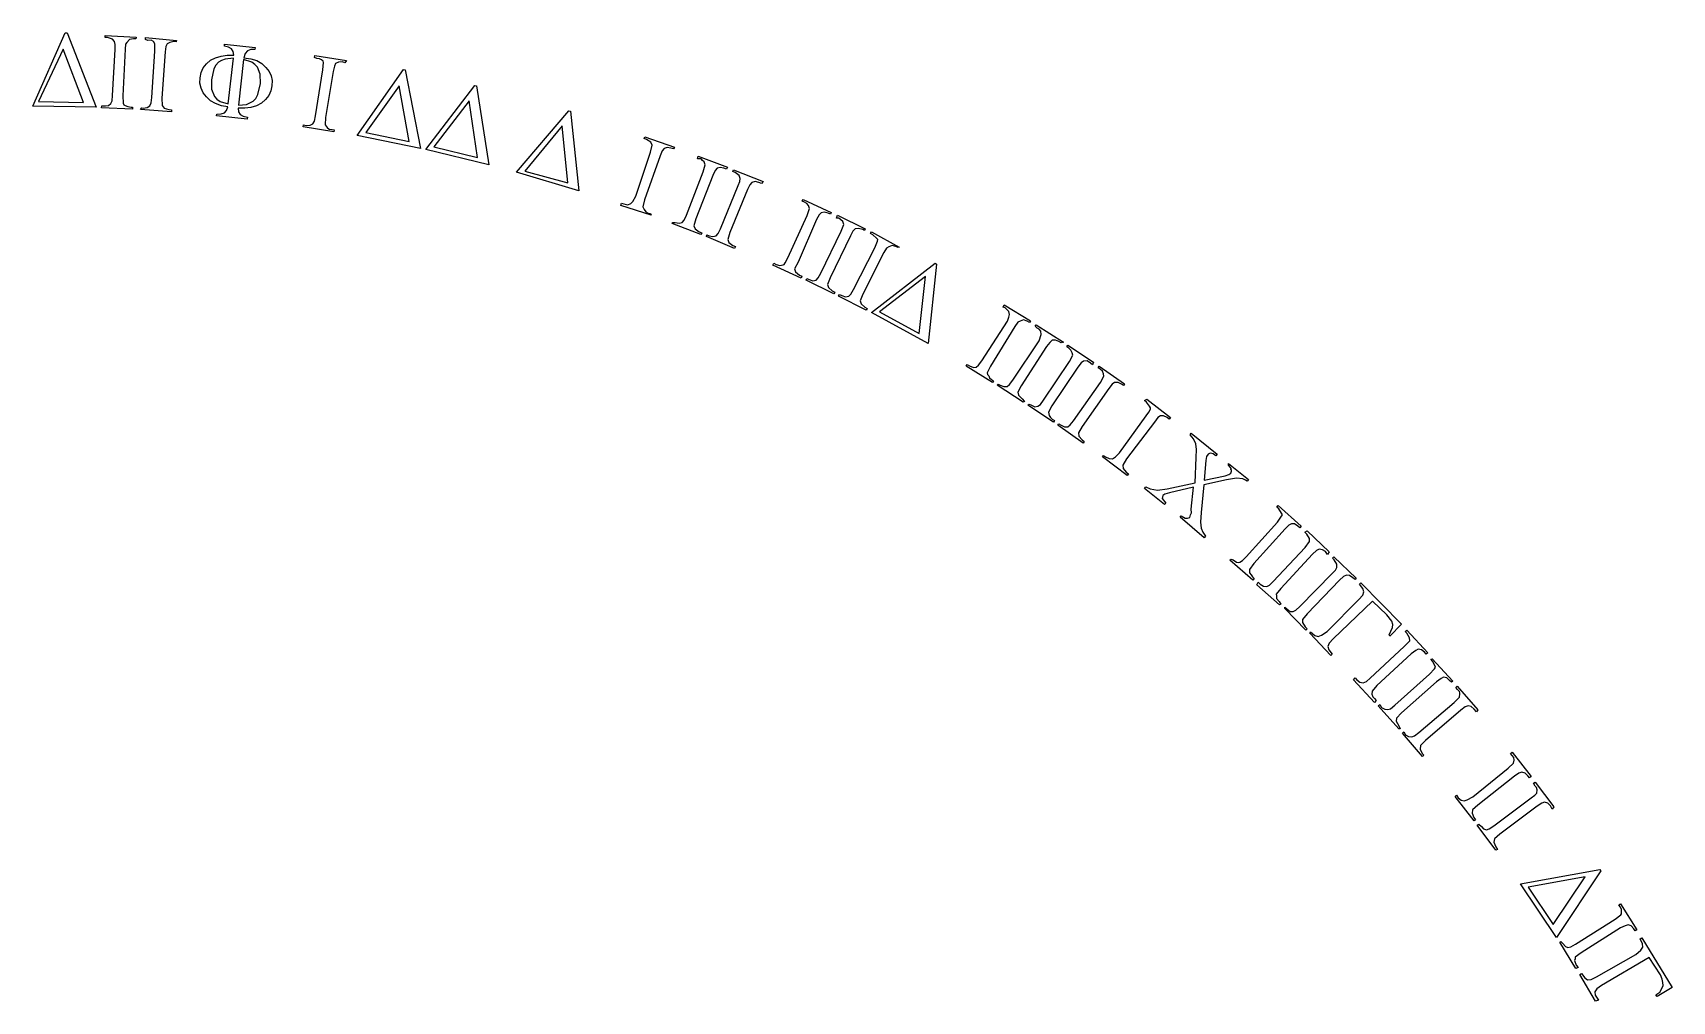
# Model space of a CAD drawing. Extents: x 0 to 660, y 0 to 661.
# Drawn here: x 331 to 617.2, y 491.4 to 660.5 of the extents above; entities that cross this region are included whole.
import ezdxf

# ---------------------------------------------------------------- set-up
doc = ezdxf.new("R2010")
doc.units = 0

msp = doc.modelspace()

# ---------------------------------------------------------------- linework, layer by layer
at = {"layer": 'Layer 1'}
for p, q in [((330.967, 647.75), (336.632, 660.541)), ((336.632, 660.541), (336.948, 660.535)), ((336.632, 660.541), (336.632, 660.541)), ((336.948, 660.535), (342.04, 647.533)), ((343.576, 659.714), (343.592, 660.058)), ((344.021, 659.693), (343.576, 659.714)), ((343.592, 660.058), (349.038, 659.798)), ((344.866, 659.429), (344.021, 659.693)), ((345.227, 659.011), (344.866, 659.429)), ((345.360875, 658.486375), (345.227, 659.011)), ((345.347, 657.622), (345.360875, 658.486375)), ((347.1735, 658.550875), (347.071, 657.656)), ((347.372, 658.866), (347.1735, 658.550875)), ((347.846125, 659.368375), (347.372, 658.866)), ((348.519, 659.477), (347.846125, 659.368375)), ((348.974, 659.455), (348.519, 659.477)), ((348.519, 659.477), (348.519, 659.477)), ((349.038, 659.798), (348.974, 659.455)), ((350.626, 659.358), (350.649, 659.701)), ((351.071, 659.191), (350.626, 659.358)), ((350.649, 659.701), (356.041, 659.197)), ((351.643875, 659.22375), (351.071, 659.191)), ((352.036, 659.045), (351.643875, 659.22375)), ((352.262, 658.62), (352.036, 659.045)), ((352.295, 657.349), (352.262, 658.62)), ((354.408, 658.639), (354.199, 658.145125)), ((354.88875, 658.860125), (354.408, 658.639)), ((355.563, 659.016), (354.88875, 658.860125)), ((356.017, 658.984), (355.563, 659.016)), ((355.563, 659.016), (355.563, 659.016)), ((356.041, 659.197), (356.017, 658.984)), ((364.42, 658.225), (364.459, 658.567)), ((364.459, 658.567), (369.784, 657.974)), ((336.243, 657.701), (331.992, 648.516)), ((339.832, 648.366), (336.243, 657.701)), ((336.243, 657.701), (336.243, 657.701)), ((344.897, 649.602), (345.347, 657.622)), ((347.071, 657.656), (346.68, 649.517)), ((351.732, 649.22), (352.295, 657.349)), ((354.077, 657.226), (353.514, 649.097)), ((354.199, 658.145125), (354.077, 657.226)), ((361.286047, 655.144766), (362.01, 655.738)), ((362.01, 655.738), (362.869703, 656.153719)), ((362.869703, 656.153719), (363.827375, 656.44775)), ((363.393, 655.387), (362.941484, 654.898375)), ((363.928141, 655.708156), (363.393, 655.387)), ((363.393, 655.387), (363.393, 655.387)), ((363.827375, 656.44775), (364.883109, 656.603406)), ((364.537625, 655.9065), (363.928141, 655.708156)), ((365.145438, 658.054406), (364.42, 658.225)), ((365.98, 656.096), (364.537625, 655.9065)), ((364.883109, 656.603406), (366.037, 656.604)), ((365.091, 648.108), (365.98, 656.096)), ((365.65675, 657.72725), (365.145438, 658.054406)), ((365.953937, 657.243719), (365.65675, 657.72725)), ((366.037, 656.604), (365.953937, 657.243719)), ((367.755, 655.858), (366.866, 647.911)), ((369.200828, 655.402984), (367.755, 655.858)), ((367.755, 655.858), (367.755, 655.858)), ((368.037391, 656.9165), (367.812, 656.18)), ((367.812, 656.18), (369.040516, 656.005781)), ((368.434625, 657.38975), (368.037391, 656.9165)), ((369.003797, 657.621125), (368.434625, 657.38975)), ((369.745, 657.632), (369.003797, 657.621125)), ((369.040516, 656.005781), (370.092125, 655.67575)), ((369.747006, 655.026713), (369.200828, 655.402984)), ((369.784, 657.974), (369.745, 657.632)), ((370.092125, 655.67575), (370.966922, 655.170594)), ((380.129, 656.224), (380.184, 656.563)), ((380.57, 656.027), (380.129, 656.224)), ((380.184, 656.563), (385.722, 655.708)), ((380.993, 656.012875), (380.57, 656.027)), ((381.38, 655.797), (380.993, 656.012875)), ((381.66475, 655.57775), (381.38, 655.797)), ((381.693, 655.342), (381.66475, 655.57775)), ((384.338375, 655.4335), (383.832, 655.169)), ((385.015, 655.44), (384.338375, 655.4335)), ((385.465, 655.32), (385.015, 655.44)), ((385.015, 655.44), (385.015, 655.44)), ((385.722, 655.708), (385.465, 655.32)), ((360.155203, 651.768), (360.164, 652.7)), ((360.164, 652.7), (360.363141, 653.593047)), ((360.363141, 653.593047), (360.737125, 654.418875)), ((360.737125, 654.418875), (361.286047, 655.144766)), ((362.582875, 654.2245), (362.144, 652.321)), ((362.941484, 654.898375), (362.582875, 654.2245)), ((370.175375, 654.551875), (369.747006, 655.026713)), ((370.678734, 653.308328), (370.175375, 654.551875)), ((370.711, 651.676), (370.678734, 653.308328)), ((370.966922, 655.170594), (371.665, 654.471)), ((371.665, 654.471), (372.207953, 653.776359)), ((372.207953, 653.776359), (372.588625, 653.011125)), ((372.588625, 653.011125), (372.761734, 652.184578)), ((380.322, 646.028), (381.612, 654.073)), ((381.612, 654.073), (381.693, 655.342)), ((383.375, 653.791), (382.086, 645.745)), ((383.648125, 654.695625), (383.375, 653.791)), ((383.832, 655.169), (383.648125, 654.695625)), ((387.577, 642.581), (395.665, 654.114)), ((395.665, 654.114), (395.975, 654.052)), ((395.665, 654.114), (395.665, 654.114)), ((395.975, 654.052), (398.666, 640.351)), ((360.337375, 650.8735), (360.155203, 651.768)), ((360.710609, 650.054), (360.337375, 650.8735)), ((361.275, 649.347), (360.710609, 650.054)), ((362.144, 652.321), (362.175844, 650.683688)), ((362.175844, 650.683688), (362.67775, 649.4255)), ((369.890594, 649.064313), (370.26, 649.74175)), ((370.26, 649.74175), (370.711, 651.676)), ((372.526078, 650.413125), (372.155375, 649.611)), ((372.682, 651.306), (372.526078, 650.413125)), ((372.761734, 652.184578), (372.682, 651.306)), ((394.935, 651.259), (389.12, 643.11)), ((396.643, 641.565), (394.935, 651.259)), ((394.935, 651.259), (394.935, 651.259)), ((399.59, 640.147), (408.12, 651.358)), ((408.12, 651.358), (408.427, 651.284)), ((408.12, 651.358), (408.12, 651.358)), ((408.427, 651.284), (410.584, 637.489)), ((342.04, 647.533), (330.967, 647.75)), ((331.992, 648.516), (339.832, 648.366)), ((342.987, 647.459), (343.004, 647.803)), ((348.385, 647.2), (342.987, 647.459)), ((343.004, 647.803), (343.638, 647.781)), ((343.638, 647.781), (344.192375, 647.863)), ((344.192375, 647.863), (344.605, 648.182)), ((344.605, 648.182), (344.834625, 648.6805)), ((344.834625, 648.6805), (344.897, 649.602)), ((346.68, 649.517), (346.741, 648.247)), ((346.741, 648.247), (346.874375, 647.97425)), ((346.874375, 647.97425), (347.112, 647.829)), ((347.112, 647.829), (347.537125, 647.64225)), ((347.537125, 647.64225), (348.125, 647.565)), ((348.125, 647.565), (348.402, 647.544)), ((348.402, 647.544), (348.385, 647.2)), ((349.778, 647.118), (350.006, 647.462)), ((355.169, 646.745), (349.778, 647.118)), ((350.006, 647.462), (350.247, 647.383)), ((350.247, 647.383), (350.927125, 647.491875)), ((350.927125, 647.491875), (351.41, 647.807)), ((351.41, 647.807), (351.612625, 648.30125)), ((351.612625, 648.30125), (351.732, 649.22)), ((353.514, 649.097), (353.547, 647.827)), ((353.547, 647.827), (353.909, 647.401)), ((353.909, 647.401), (354.738, 647.119)), ((354.738, 647.119), (355.193, 647.088)), ((355.193, 647.088), (355.169, 646.745)), ((362.004375, 648.684359), (361.275, 649.347)), ((362.874, 648.172375), (362.004375, 648.684359)), ((362.67775, 649.4255), (363.104918, 648.943383)), ((363.883875, 647.810953), (362.874, 648.172375)), ((363.104918, 648.943383), (363.649531, 648.561812)), ((363.649531, 648.561812), (365.091, 648.108)), ((365.034, 647.6), (363.883875, 647.810953)), ((364.41175, 646.584125), (364.809031, 646.994047)), ((364.809031, 646.994047), (365.034, 647.6)), ((367.981219, 647.354531), (366.809, 647.402)), ((366.809, 647.402), (366.895438, 646.761859)), ((366.866, 647.911), (368.27225, 648.025375)), ((369.04825, 647.485), (367.981219, 647.354531)), ((368.27225, 648.025375), (369.425, 648.58)), ((370.009906, 647.793219), (369.04825, 647.485)), ((369.425, 648.58), (369.890594, 649.064313)), ((370.866, 648.279), (370.009906, 647.793219)), ((371.593984, 648.899625), (370.866, 648.279)), ((370.866, 648.279), (370.866, 648.279)), ((372.155375, 649.611), (371.593984, 648.899625)), ((407.125, 648.67), (400.988, 640.623)), ((408.609, 638.779), (407.125, 648.67)), ((407.125, 648.67), (407.125, 648.67)), ((415.429, 636.184), (424.527, 646.938)), ((424.527, 646.938), (424.831, 646.848)), ((424.527, 646.938), (424.527, 646.938)), ((424.831, 646.848), (426.27, 632.959)), ((363.063, 646.032), (363.101, 646.34)), ((368.388, 645.439), (363.063, 646.032)), ((363.101, 646.34), (363.842344, 646.367141)), ((363.842344, 646.367141), (364.41175, 646.584125)), ((366.895438, 646.761859), (367.19375, 646.278375)), ((367.19375, 646.278375), (367.703938, 645.951453)), ((367.703938, 645.951453), (368.426, 645.781)), ((368.426, 645.781), (368.388, 645.439)), ((378.187, 644.109), (378.242, 644.449)), ((383.523, 643.254), (378.187, 644.109)), ((378.242, 644.449), (378.682, 644.379)), ((378.682, 644.379), (379.36625, 644.38425)), ((379.36625, 644.38425), (379.875, 644.649)), ((379.875, 644.649), (380.12025, 645.122875)), ((380.12025, 645.122875), (380.322, 646.028)), ((382.086, 645.745), (382.005, 644.477)), ((382.005, 644.477), (382.37, 644.02)), ((382.37, 644.02), (382.725375, 643.726375)), ((423.395, 644.305), (416.849, 636.403)), ((424.365, 634.351), (423.395, 644.305)), ((423.395, 644.305), (423.395, 644.305)), ((382.725375, 643.726375), (383.23, 643.666)), ((383.23, 643.666), (383.578, 643.594)), ((383.578, 643.594), (383.523, 643.254)), ((398.666, 640.351), (387.577, 642.581)), ((389.12, 643.11), (396.643, 641.565)), ((437.703, 642.058), (437.818, 642.382)), ((438.124, 641.909), (437.703, 642.058)), ((437.818, 642.382), (442.991, 640.579)), ((438.856, 641.413), (438.124, 641.909)), ((439.082, 640.909), (438.856, 641.413)), ((410.584, 637.489), (399.59, 640.147)), ((400.988, 640.623), (408.609, 638.779)), ((436.263, 631.994), (438.774, 639.676)), ((440.458, 639.08), (437.74, 631.398)), ((438.774, 639.676), (439.082, 640.909)), ((440.8215, 639.93275), (440.458, 639.08)), ((441.155, 640.352), (440.8215, 639.93275)), ((441.701125, 640.521625), (441.155, 640.352)), ((442.368, 640.407), (441.701125, 640.521625)), ((442.798, 640.255), (442.368, 640.407)), ((442.368, 640.407), (442.368, 640.407)), ((442.991, 640.579), (442.798, 640.255)), ((447.015, 638.556), (447.14, 639.011)), ((447.627, 638.528), (447.015, 638.556)), ((447.14, 639.011), (452.225, 637.054)), ((447.87375, 638.25175), (447.627, 638.528)), ((448.149, 638.01), (447.87375, 638.25175)), ((426.27, 632.959), (415.429, 636.184)), ((416.849, 636.403), (424.365, 634.351)), ((445.065, 628.681), (448.014, 636.276)), ((449.679, 635.63), (446.729, 628.034)), ((448.014, 636.276), (448.359, 637.499)), ((448.359, 637.499), (448.149, 638.01)), ((450.06825, 636.4715), (449.679, 635.63)), ((450.414, 636.881), (450.06825, 636.4715)), ((450.96475, 637.034), (450.414, 636.881)), ((451.628, 636.899), (450.96475, 637.034)), ((452.053, 636.733), (451.628, 636.899)), ((451.628, 636.899), (451.628, 636.899)), ((452.225, 637.054), (452.053, 636.733)), ((453.151, 636.295), (453.281, 636.613)), ((453.563, 636.125), (453.151, 636.295)), ((453.281, 636.613), (458.469, 634.556)), ((454.27, 635.592), (453.563, 636.125)), ((454.47, 635.077), (454.27, 635.592)), ((450.999, 626.327), (454.1, 633.862)), ((455.752, 633.182), (452.65, 625.647)), ((454.1, 633.862), (454.375375, 634.5445)), ((454.375375, 634.5445), (454.47, 635.077)), ((456.157875, 634.01525), (455.752, 633.182)), ((456.512, 634.418), (456.157875, 634.01525)), ((457.06575, 634.559625), (456.512, 634.418)), ((457.726, 634.411), (457.06575, 634.559625)), ((458.148, 634.237), (457.726, 634.411)), ((457.726, 634.411), (457.726, 634.411)), ((458.469, 634.556), (458.148, 634.237)), ((433.61, 630.394), (433.725, 630.816)), ((438.938, 628.689), (433.61, 630.394)), ((433.725, 630.816), (434.146, 630.667)), ((434.146, 630.667), (434.819625, 630.518125)), ((434.819625, 630.518125), (435.368, 630.718)), ((435.368, 630.718), (435.72025, 631.08825)), ((435.72025, 631.08825), (436.263, 631.994)), ((437.74, 631.398), (437.431, 630.165)), ((437.431, 630.165), (437.666, 629.658)), ((437.666, 629.658), (437.998375, 629.295)), ((465.296, 631.125), (465.44, 631.438)), ((465.702, 630.939), (465.296, 631.125)), ((465.44, 631.438), (470.351, 629.181)), ((466.09275, 630.705375), (465.702, 630.939)), ((466.386, 630.378), (466.09275, 630.705375)), ((466.147, 628.656), (466.566, 629.856)), ((466.566, 629.856), (466.386, 630.378)), ((437.998375, 629.295), (438.39, 629.034)), ((438.39, 629.034), (438.819, 629.013)), ((438.819, 629.013), (438.938, 628.689)), ((442.574, 627.253), (442.699, 627.407)), ((447.612, 625.297), (442.574, 627.253)), ((442.699, 627.407), (443.115, 627.412)), ((443.115, 627.412), (443.785, 627.27425)), ((443.785, 627.27425), (444.338, 627.426)), ((444.338, 627.426), (444.6775, 627.837875)), ((444.6775, 627.837875), (445.065, 628.681)), ((446.729, 628.034), (446.384, 626.811)), ((446.384, 626.811), (446.603, 626.297)), ((462.745, 621.252), (466.147, 628.656)), ((467.77, 627.91), (464.589, 620.506)), ((468.21275, 628.727), (467.77, 627.91)), ((468.606, 629.115), (468.21275, 628.727)), ((469.14175, 629.234), (468.606, 629.115)), ((469.793, 629.059), (469.14175, 629.234)), ((470.207, 628.868), (469.793, 629.059)), ((469.793, 629.059), (469.793, 629.059)), ((470.351, 629.181), (470.207, 628.868)), ((471.281, 628.142), (471.431, 628.671)), ((471.683, 628.167), (471.281, 628.142)), ((471.431, 628.671), (476.295, 626.317)), ((472.356, 627.593), (471.683, 628.167)), ((472.083, 625.876), (472.525, 627.067)), ((472.525, 627.067), (472.356, 627.593)), ((446.603, 626.297), (447.312, 625.782)), ((447.312, 625.782), (447.737, 625.617)), ((447.737, 625.617), (447.612, 625.297)), ((448.59, 624.949), (448.611, 625.267)), ((453.478, 622.892), (448.59, 624.949)), ((448.611, 625.267), (449.024, 625.097)), ((449.024, 625.097), (449.691, 624.946125)), ((449.691, 624.946125), (450.247, 625.087)), ((450.247, 625.087), (450.594875, 625.492125)), ((450.594875, 625.492125), (450.999, 626.327)), ((452.65, 625.647), (452.281, 624.431)), ((452.281, 624.431), (452.49, 623.912)), ((452.49, 623.912), (453.187, 623.384)), ((468.532, 618.542), (472.083, 625.876)), ((473.69, 625.097), (470.14, 617.763)), ((474.146, 625.904875), (473.69, 625.097)), ((474.524, 626.286), (474.146, 625.904875)), ((475.101875, 626.393625), (474.524, 626.286)), ((475.871, 626.205), (475.101875, 626.393625)), ((476.146, 626.007), (475.871, 626.205)), ((475.871, 626.205), (475.871, 626.205)), ((476.295, 626.317), (476.146, 626.007)), ((477.208, 625.479), (477.364, 625.786)), ((477.606, 625.276), (477.208, 625.479)), ((477.364, 625.786), (482.18, 623.11)), ((478.267, 624.689), (477.606, 625.276)), ((477.96, 622.978), (478.426, 624.16)), ((478.47175, 624.417), (478.267, 624.689)), ((478.426, 624.16), (478.47175, 624.417)), ((453.187, 623.384), (453.609, 623.21)), ((453.609, 623.21), (453.478, 622.892)), ((462.30775, 620.359125), (462.745, 621.252)), ((474.263, 615.716), (477.96, 622.978)), ((479.551, 622.167), (475.854, 614.906)), ((480.022625, 622.943), (479.551, 622.167)), ((480.408, 623.155), (480.022625, 622.943)), ((481.001, 623.412375), (480.408, 623.155)), ((481.618, 623.234), (481.001, 623.412375)), ((482.024, 623.027), (481.618, 623.234)), ((481.618, 623.234), (481.618, 623.234)), ((482.18, 623.11), (482.024, 623.027)), ((460.173, 619.977), (460.317, 620.29)), ((465.084, 617.72), (460.173, 619.977)), ((460.317, 620.29), (460.722, 620.103)), ((460.722, 620.103), (461.382875, 619.92525)), ((461.382875, 619.92525), (461.944, 620.043)), ((461.944, 620.043), (462.116688, 620.100984)), ((462.116688, 620.100984), (462.30775, 620.359125)), ((464.589, 620.506), (463.949, 619.306)), ((463.949, 619.306), (464.137, 618.78)), ((464.137, 618.78), (464.813, 618.223)), ((464.813, 618.223), (465.227, 618.033)), ((468.079, 617.7325), (468.532, 618.542)), ((477.392, 611.69), (488.467, 620.297)), ((488.745, 620.145), (487.241, 606.264)), ((488.467, 620.297), (488.745, 620.145)), ((465.227, 618.033), (465.084, 617.72)), ((465.978, 617.318), (466.085, 617.628)), ((470.8, 614.964), (465.978, 617.318)), ((466.085, 617.628), (466.487, 617.433)), ((466.487, 617.433), (467.143875, 617.2425)), ((467.143875, 617.2425), (467.707, 617.349)), ((467.707, 617.349), (468.079, 617.7325)), ((470.14, 617.763), (469.698, 616.572)), ((469.698, 616.572), (469.875, 616.042)), ((469.875, 616.042), (470.539, 615.472)), ((470.539, 615.472), (470.95, 615.273)), ((473.793125, 614.916625), (474.263, 615.716)), ((486.808, 617.96), (478.789, 611.785)), ((485.67, 608.024), (486.808, 617.96)), ((470.95, 615.273), (470.8, 614.964)), ((471.642, 614.545), (471.798, 614.852)), ((476.458, 612.094), (471.642, 614.545)), ((471.798, 614.852), (472.196, 614.65)), ((472.196, 614.65), (472.8485, 614.445125)), ((472.8485, 614.445125), (473.414, 614.541)), ((473.414, 614.541), (473.793125, 614.916625)), ((475.854, 614.906), (475.388, 613.724)), ((475.388, 613.724), (475.555, 613.19)), ((475.555, 613.19), (476.208, 612.607)), ((476.208, 612.607), (476.614, 612.4)), ((500.387, 612.638), (500.513, 613.055)), ((500.713, 612.528), (500.387, 612.638)), ((500.513, 613.055), (505.117, 610.225)), ((501.325, 611.89), (500.713, 612.528)), ((476.614, 612.4), (476.458, 612.094)), ((487.241, 606.264), (477.392, 611.69)), ((477.392, 611.69), (477.392, 611.69)), ((478.789, 611.785), (485.67, 608.024)), ((478.789, 611.785), (478.789, 611.785)), ((496.615, 603.266), (501.112, 610.208)), ((501.112, 610.208), (501.359, 610.9015)), ((501.441, 611.349), (501.325, 611.89)), ((501.359, 610.9015), (501.441, 611.349)), ((502.937, 610.006), (502.403, 609.273)), ((503.351, 610.169), (502.937, 610.006)), ((503.92025, 610.397625), (503.351, 610.169)), ((504.548, 610.171), (503.92025, 610.397625)), ((504.937, 609.932), (504.548, 610.171)), ((504.548, 610.171), (504.548, 610.171)), ((505.117, 610.225), (504.937, 609.932)), ((502.403, 609.273), (498.136, 602.331)), ((502.029, 599.885), (506.624, 606.74)), ((505.935, 609.304), (506.121, 609.534)), ((506.311, 608.989), (505.935, 609.304)), ((506.121, 609.534), (510.878, 606.518)), ((506.64875, 608.77075), (506.311, 608.989)), ((506.624, 606.74), (507.015, 607.87)), ((506.91, 608.413), (506.64875, 608.77075)), ((507.015, 607.87), (506.91, 608.413)), ((508.906, 606.855), (508.485125, 606.47625)), ((509.475875, 606.89475), (508.906, 606.855)), ((510.099, 606.63), (509.475875, 606.89475)), ((507.936, 605.775), (503.532, 598.92)), ((508.485125, 606.47625), (507.936, 605.775)), ((510.482, 606.383), (510.099, 606.63)), ((510.099, 606.63), (510.099, 606.63)), ((510.878, 606.518), (510.482, 606.383)), ((511.477, 605.731), (511.668, 606.016)), ((511.847, 605.482), (511.477, 605.731)), ((511.668, 606.016), (516.156, 603.005)), ((512.1795, 605.146125), (511.847, 605.482)), ((511.923, 603.157), (512.527, 604.275)), ((512.434, 604.655), (512.1795, 605.146125)), ((512.527, 604.275), (512.434, 604.655)), ((493.908, 602.309), (494.089, 602.602)), ((498.513, 599.479), (493.908, 602.309)), ((494.089, 602.602), (494.469, 602.368)), ((494.469, 602.368), (495.15525, 602.1125)), ((495.15525, 602.1125), (495.675, 602.163)), ((495.675, 602.163), (496.08275, 602.507125)), ((496.08275, 602.507125), (496.615, 603.266)), ((498.136, 602.331), (497.577, 601.19)), ((497.577, 601.19), (497.609125, 600.843625)), ((507.383, 596.391), (511.923, 603.157)), ((513.406, 602.162), (508.866, 595.396)), ((513.994125, 602.89825), (513.406, 602.162)), ((514.397, 603.222), (513.994125, 602.89825)), ((515.018875, 603.236625), (514.397, 603.222)), ((515.586, 602.862), (515.018875, 603.236625)), ((515.964, 602.536), (515.586, 602.862)), ((515.586, 602.862), (515.586, 602.862)), ((516.156, 603.005), (515.964, 602.536)), ((516.941, 602.05), (517.138, 602.332)), ((517.307, 601.794), (516.941, 602.05)), ((517.138, 602.332), (521.565, 599.232)), ((517.720125, 601.481375), (517.307, 601.794)), ((517.879, 600.994), (517.720125, 601.481375)), ((517.962, 600.573), (517.879, 600.994)), ((497.609125, 600.843625), (497.879, 600.645)), ((497.879, 600.645), (497.985875, 600.286375)), ((497.985875, 600.286375), (498.305, 600.011)), ((498.305, 600.011), (498.693, 599.773)), ((498.693, 599.773), (498.513, 599.479)), ((499.304, 598.982), (499.49, 599.179)), ((503.851, 596.061), (499.304, 598.982)), ((499.49, 599.179), (499.866, 599.03)), ((499.866, 599.03), (500.494625, 598.748125)), ((500.494625, 598.748125), (501.067, 598.8)), ((501.067, 598.8), (501.481625, 599.13625)), ((501.481625, 599.13625), (502.029, 599.885)), ((503.532, 598.92), (502.95, 597.79)), ((512.662, 592.793), (517.336, 599.468)), ((518.799, 598.444), (514.125, 591.769)), ((517.336, 599.468), (517.962, 600.573)), ((519.377375, 599.16825), (518.799, 598.444)), ((519.811, 599.483), (519.377375, 599.16825)), ((520.40925, 599.500375), (519.811, 599.483)), ((520.994, 599.211), (520.40925, 599.500375)), ((521.368, 598.95), (520.994, 599.211)), ((520.994, 599.211), (520.994, 599.211)), ((521.565, 599.232), (521.368, 598.95)), ((502.95, 597.79), (503.062, 597.242)), ((503.062, 597.242), (503.654, 596.597)), ((503.654, 596.597), (504.094, 596.162)), ((504.094, 596.162), (503.851, 596.061)), ((504.64, 595.542), (504.904, 595.705)), ((509.128, 592.531), (504.64, 595.542)), ((504.904, 595.705), (505.203, 595.579)), ((505.203, 595.579), (505.885375, 595.218125)), ((505.885375, 595.218125), (506.399, 595.326)), ((506.399, 595.326), (506.888375, 595.653375)), ((506.888375, 595.653375), (507.383, 596.391)), ((508.866, 595.396), (508.261, 594.278)), ((525.015, 596.313), (525.435, 596.589)), ((525.373, 596.046), (525.015, 596.313)), ((525.926, 595.355), (525.373, 596.046)), ((525.435, 596.589), (529.553, 593.357)), ((526.095125, 595.064875), (525.926, 595.355)), ((508.261, 594.278), (508.363, 593.728)), ((508.363, 593.728), (508.61125, 593.342875)), ((508.61125, 593.342875), (508.942, 593.071)), ((508.942, 593.071), (509.32, 592.817)), ((509.32, 592.817), (509.128, 592.531)), ((512.08525, 592.06725), (512.662, 592.793)), ((520.697, 587.189), (525.333, 593.675)), ((526.764, 592.522), (521.893, 586.121)), ((525.333, 593.675), (525.797125, 594.29425)), ((525.797125, 594.29425), (526.097, 594.807)), ((526.097, 594.807), (526.095125, 595.064875)), ((527.36425, 593.34325), (526.764, 592.522)), ((527.807, 593.662), (527.36425, 593.34325)), ((528.37875, 593.66175), (527.807, 593.662)), ((528.982, 593.354), (528.37875, 593.66175)), ((529.347, 593.082), (528.982, 593.354)), ((528.982, 593.354), (528.982, 593.354)), ((529.553, 593.357), (529.347, 593.082)), ((509.903, 592), (510.1, 592.282)), ((514.33, 588.9), (509.903, 592)), ((510.1, 592.282), (510.466, 592.026)), ((510.466, 592.026), (511.084, 591.7325)), ((511.084, 591.7325), (511.657, 591.748)), ((511.657, 591.748), (512.08525, 592.06725)), ((514.125, 591.769), (513.498, 590.663)), ((513.498, 590.663), (513.589, 590.112)), ((513.589, 590.112), (514.154, 589.443)), ((532.982, 590.35), (533.2, 590.617)), ((533.58025, 589.637), (532.982, 590.35)), ((533.2, 590.617), (537.726, 586.939)), ((534.021, 588.78), (533.58025, 589.637)), ((514.154, 589.443), (514.527, 589.182)), ((514.527, 589.182), (514.33, 588.9)), ((517.68, 586.478), (517.886, 586.754)), ((517.886, 586.754), (518.243, 586.487)), ((519.9685, 586.480125), (520.697, 587.189)), ((534.10525, 587.79275), (534.021, 588.78)), ((534.05, 586.354), (534.10525, 587.79275)), ((536.13, 586.932), (535.882875, 586.533125)), ((536.35475, 587.081625), (536.13, 586.932)), ((536.566, 587.127), (536.35475, 587.081625)), ((537.004125, 587.009875), (536.566, 587.127)), ((537.509, 586.673), (537.004125, 587.009875)), ((537.726, 586.939), (537.509, 586.673)), ((522.012, 583.247), (517.68, 586.478)), ((518.243, 586.487), (518.852125, 586.17525)), ((518.852125, 586.17525), (519.426, 586.174)), ((519.426, 586.174), (519.9685, 586.480125)), ((521.893, 586.121), (521.273, 585.035)), ((521.273, 585.035), (521.307, 584.48)), ((521.307, 584.48), (521.852, 583.795)), ((533.865, 581.966), (534.05, 586.354)), ((535.767, 585.871), (535.444, 582.406)), ((535.882875, 586.533125), (535.767, 585.871)), ((539.696, 585.065), (539.704, 585.332)), ((540.013, 584.66475), (539.696, 585.065)), ((539.704, 585.332), (543.176, 582.511)), ((540.133625, 584.453562), (540.013, 584.66475)), ((540.088, 583.618), (540.218, 584.003)), ((540.117, 584.206), (540.133625, 584.453562)), ((540.200125, 584.20275), (540.117, 584.206)), ((540.218, 584.003), (540.200125, 584.20275)), ((521.852, 583.795), (522.218, 583.523)), ((522.218, 583.523), (522.012, 583.247)), ((525.05, 580.987), (525.267, 581.254)), ((528.523, 578.165), (525.05, 580.987)), ((525.267, 581.254), (526.026, 580.889)), ((529.004, 580.926), (533.865, 581.966)), ((533.585, 581.195), (529.4, 580.233)), ((533.204, 577.334), (533.585, 581.195)), ((535.382, 581.593), (534.937, 576.753)), ((539.342, 582.498), (535.382, 581.593)), ((535.444, 582.406), (539.128, 583.194)), ((539.128, 583.194), (539.779, 583.426)), ((541.104, 582.792), (539.342, 582.498)), ((539.779, 583.426), (540.088, 583.618)), ((542.182, 582.659), (541.104, 582.792)), ((542.65825, 582.427875), (542.182, 582.659)), ((542.182, 582.659), (542.182, 582.659)), ((542.959, 582.244), (542.65825, 582.427875)), ((543.176, 582.511), (542.959, 582.244)), ((526.026, 580.889), (527.288, 580.702)), ((527.288, 580.702), (529.004, 580.926)), ((528.253, 579.751), (528.137, 579.21)), ((528.137, 579.21), (528.74, 578.432)), ((528.556, 579.99), (528.253, 579.751)), ((528.74, 578.432), (528.523, 578.165)), ((529.4, 580.233), (528.556, 579.99)), ((531.244, 575.954), (531.461, 576.221)), ((535.446, 572.371), (531.244, 575.954)), ((531.461, 576.221), (532.153, 575.803)), ((532.153, 575.803), (532.563, 575.799)), ((532.563, 575.799), (532.971, 575.922)), ((532.971, 575.922), (533.085, 576.376)), ((533.085, 576.376), (533.216125, 576.697125)), ((533.216125, 576.697125), (533.204, 577.334)), ((534.937, 576.753), (534.836625, 575.073875)), ((548.132, 577.714), (548.361, 577.97)), ((548.464, 577.416), (548.132, 577.714)), ((548.242, 575.103), (548.97, 576.126)), ((548.361, 577.97), (552.387, 574.364)), ((548.953, 576.679), (548.464, 577.416)), ((549.10775, 576.381875), (548.953, 576.679)), ((548.97, 576.126), (549.10775, 576.381875)), ((534.836625, 575.073875), (534.899, 574.057)), ((534.899, 574.057), (535.187625, 573.32425)), ((535.187625, 573.32425), (535.663, 572.659)), ((535.663, 572.659), (535.446, 572.371)), ((542.78, 569.034), (548.242, 575.103)), ((549.616, 573.912), (544.11, 567.842)), ((550.21575, 574.56225), (549.616, 573.912)), ((550.676, 574.824), (550.21575, 574.56225)), ((551.24475, 574.772875), (550.676, 574.824)), ((551.818, 574.412), (551.24475, 574.772875)), ((552.157, 574.108), (551.818, 574.412)), ((551.818, 574.412), (551.818, 574.412)), ((552.387, 574.364), (552.157, 574.108)), ((553.027, 573.313), (553.434, 573.565)), ((553.354, 573.008), (553.027, 573.313)), ((553.828, 572.262), (553.354, 573.008)), ((553.434, 573.565), (557.249, 569.88)), ((547.504, 564.741), (553.06, 570.651)), ((553.06, 570.651), (553.834, 571.709)), ((553.834, 571.709), (553.828, 572.262)), ((555.039625, 570.120875), (554.366, 569.484)), ((555.513, 570.373), (555.039625, 570.120875)), ((556.093875, 570.284625), (555.513, 570.373)), ((556.647, 569.939), (556.093875, 570.284625)), ((556.981, 569.445), (556.647, 569.939)), ((556.647, 569.939), (556.647, 569.939)), ((557.249, 569.88), (556.981, 569.445)), ((539.946, 568.437), (540.176, 568.619)), ((543.972, 564.969), (539.946, 568.437)), ((540.176, 568.619), (540.508, 568.533)), ((540.508, 568.533), (541.086375, 568.120125)), ((541.086375, 568.120125), (541.372984, 568.048828)), ((541.372984, 568.048828), (541.658, 568.116)), ((541.658, 568.116), (542.12075, 568.3815)), ((542.12075, 568.3815), (542.78, 569.034)), ((544.11, 567.842), (543.356, 566.819)), ((543.356, 566.819), (543.38, 566.261)), ((554.366, 569.484), (548.81, 563.523)), ((557.82, 566.114), (558.352375, 566.73325)), ((557.84, 568.811), (558.079, 569.058)), ((558.16, 568.5), (557.84, 568.811)), ((558.079, 569.058), (561.959, 565.295)), ((558.619, 567.744), (558.16, 568.5)), ((558.352375, 566.73325), (558.614, 567.192)), ((558.614, 567.192), (558.619, 567.744)), ((543.38, 566.261), (543.662625, 565.861375)), ((543.662625, 565.861375), (543.862, 565.53)), ((543.862, 565.53), (544.201, 565.225)), ((544.201, 565.225), (543.972, 564.969)), ((544.662, 564.172), (544.897, 564.59)), ((548.615, 560.653), (544.662, 564.172)), ((544.897, 564.59), (545.223, 564.286)), ((545.223, 564.286), (545.797125, 563.909125)), ((545.797125, 563.909125), (546.39, 563.845)), ((546.39, 563.845), (546.83525, 564.10175)), ((546.83525, 564.10175), (547.504, 564.741)), ((552.147, 560.35), (557.82, 566.114)), ((559.102, 564.956), (553.429, 559.107)), ((559.788375, 565.579875), (559.102, 564.956)), ((560.267, 565.822), (559.788375, 565.579875)), ((560.83325, 565.7485), (560.267, 565.822)), ((561.392, 565.366), (560.83325, 565.7485)), ((561.802, 565.048), (561.392, 565.366)), ((561.392, 565.366), (561.392, 565.366)), ((561.959, 565.295), (561.802, 565.048)), ((562.565, 564.252), (562.812, 564.493)), ((563.156, 563.487125), (562.565, 564.252)), ((562.812, 564.493), (569.882, 557.251)), ((548.81, 563.523), (548.036, 562.515)), ((548.036, 562.515), (548.077125, 562.237)), ((548.077125, 562.237), (548.05, 561.782)), ((548.05, 561.782), (548.516, 561.216)), ((548.516, 561.216), (548.85, 560.796)), ((556.9, 555.982), (562.441, 561.583)), ((564.841, 561.274), (557.952, 554.704)), ((562.441, 561.583), (563.123625, 562.3525)), ((563.123625, 562.3525), (563.345, 562.921)), ((563.345, 562.921), (563.156, 563.487125)), ((567.31, 558.9), (564.841, 561.274)), ((548.85, 560.796), (548.615, 560.653)), ((549.507, 560.004), (549.537, 560.251)), ((553.177, 556.241), (549.507, 560.004)), ((549.537, 560.251), (549.858, 559.94)), ((549.858, 559.94), (550.46075, 559.4975)), ((550.46075, 559.4975), (550.99, 559.478)), ((550.99, 559.478), (551.46275, 559.724625)), ((551.46275, 559.724625), (552.147, 560.35)), ((553.429, 559.107), (552.635, 558.115)), ((552.635, 558.115), (552.637, 557.555)), ((568.211, 557.771), (567.31, 558.9)), ((552.637, 557.555), (553.089, 556.806)), ((553.089, 556.806), (553.417, 556.489)), ((553.417, 556.489), (553.177, 556.241)), ((553.918, 555.681), (554.033, 555.921)), ((557.569, 551.807), (553.918, 555.681)), ((554.033, 555.921), (554.7835, 555.31225)), ((554.7835, 555.31225), (555.345, 555.11)), ((555.345, 555.11), (555.94325, 555.328125)), ((555.94325, 555.328125), (556.9, 555.982)), ((567.734, 555.418), (568.309, 556.691)), ((567.888, 555.158), (567.734, 555.418)), ((567.734, 555.418), (567.734, 555.418)), ((569.882, 557.251), (567.888, 555.158)), ((568.357125, 557.2355), (568.211, 557.771)), ((568.309, 556.691), (568.357125, 557.2355)), ((570.55, 556.003), (570.803, 556.237)), ((570.853, 555.676), (570.55, 556.003)), ((570.803, 556.237), (574.472, 552.269)), ((571.27, 554.896), (570.853, 555.676)), ((557.279125, 553.9345), (557.045, 553.369)), ((557.045, 553.369), (557.229375, 552.807125)), ((557.229375, 552.807125), (557.815, 552.048)), ((557.952, 554.704), (557.279125, 553.9345)), ((564.406, 547.865), (570.389, 553.396)), ((570.389, 553.396), (571.341, 554.344)), ((571.341, 554.344), (571.27, 554.896)), ((572.408875, 552.670875), (571.601, 552.085)), ((572.811, 552.887), (572.408875, 552.670875)), ((573.372875, 552.782625), (572.811, 552.887)), ((573.91, 552.37), (573.372875, 552.782625)), ((574.219, 552.035), (573.91, 552.37)), ((573.91, 552.37), (573.91, 552.37)), ((557.815, 552.048), (557.569, 551.807)), ((571.601, 552.085), (565.619, 546.553)), ((574.472, 552.269), (574.219, 552.035)), ((574.798, 548.559), (575.663, 549.489)), ((575.011, 551.162), (575.268, 551.207)), ((575.307, 550.828), (575.011, 551.162)), ((575.268, 551.207), (578.858, 547.35)), ((575.709, 550.04), (575.307, 550.828)), ((575.663, 549.489), (575.81725, 549.738625)), ((575.81725, 549.738625), (575.709, 550.04)), ((561.542, 547.548), (561.795, 547.908)), ((565.211, 543.584), (561.542, 547.548)), ((561.795, 547.908), (562.098, 547.58)), ((562.098, 547.58), (562.63925, 547.162)), ((562.63925, 547.162), (563.203, 547.056)), ((563.203, 547.056), (563.769625, 547.277125)), ((563.769625, 547.277125), (564.406, 547.865)), ((568.706, 543.146), (574.798, 548.559)), ((575.984, 547.223), (569.892, 541.811)), ((576.793, 547.794625), (575.984, 547.223)), ((577.209, 548.001), (576.793, 547.794625)), ((577.797, 547.885625), (577.209, 548.001)), ((578.298, 547.462), (577.797, 547.885625)), ((578.6, 547.122), (578.298, 547.462)), ((578.298, 547.462), (578.298, 547.462)), ((578.858, 547.35), (578.6, 547.122)), ((564.772, 545.606), (564.743, 545.047)), ((564.743, 545.047), (564.905125, 544.56225)), ((565.619, 546.553), (564.772, 545.606)), ((564.905125, 544.56225), (565.197, 544.274)), ((565.197, 544.274), (565.464, 543.939)), ((565.464, 543.939), (565.211, 543.584)), ((579.116, 543.627), (580, 544.54)), ((579.381, 546.225), (579.642, 546.449)), ((579.67, 545.886), (579.381, 546.225)), ((579.642, 546.449), (583.239, 542.338)), ((580.00025, 545.51725), (579.67, 545.886)), ((580, 544.54), (580.056, 545.09)), ((580.095531, 545.310844), (580.00025, 545.51725)), ((580.056, 545.09), (580.095531, 545.310844)), ((565.839, 543.013), (566.096, 543.241)), ((569.428, 538.973), (565.839, 543.013)), ((566.096, 543.241), (566.393, 542.746)), ((566.393, 542.746), (567.004125, 542.45875)), ((567.004125, 542.45875), (567.487, 542.362)), ((567.487, 542.362), (567.97725, 542.469)), ((567.97725, 542.469), (568.706, 543.146)), ((569.892, 541.811), (569.027, 540.881)), ((572.918, 538.337), (579.116, 543.627)), ((580.275, 542.269), (574.077, 536.979)), ((581.017, 542.8255), (580.275, 542.269)), ((581.516, 543.022), (581.017, 542.8255)), ((582.07325, 542.89525), (581.516, 543.022)), ((582.593, 542.461), (582.07325, 542.89525)), ((583.003, 541.962), (582.593, 542.461)), ((582.593, 542.461), (582.593, 542.461)), ((583.239, 542.338), (583.003, 541.962)), ((569.027, 540.881), (568.988, 540.323)), ((568.988, 540.323), (569.409, 539.542)), ((569.409, 539.542), (569.686, 539.02)), ((569.686, 539.02), (569.428, 538.973)), ((570.049, 538.26), (570.31, 538.484)), ((573.557, 534.15), (570.049, 538.26)), ((570.31, 538.484), (570.6, 537.975)), ((572.177875, 537.778875), (572.918, 538.337)), ((570.6, 537.975), (571.12425, 537.684125)), ((571.12425, 537.684125), (571.683, 537.577)), ((571.683, 537.577), (572.177875, 537.778875)), ((573.194, 536.066), (573.143, 535.433)), ((573.143, 535.433), (573.523, 534.689)), ((574.077, 536.979), (573.194, 536.066)), ((573.523, 534.689), (573.819, 534.373)), ((573.819, 534.373), (573.557, 534.15)), ((588.537, 532.134), (589.461, 533.007)), ((588.919, 534.668), (589.191, 534.929)), ((589.193, 534.366), (588.919, 534.668)), ((589.191, 534.929), (592.51, 530.665)), ((589.47675, 533.9865), (589.193, 534.366)), ((589.461, 533.007), (589.543, 533.553)), ((589.543, 533.553), (589.47675, 533.9865)), ((582.329, 527.129), (588.537, 532.134)), ((589.634, 530.725), (583.204, 525.651)), ((590.400375, 531.247375), (589.634, 530.725)), ((590.908, 531.421), (590.400375, 531.247375)), ((591.4585, 531.269625), (590.908, 531.421)), ((591.958, 530.813), (591.4585, 531.269625)), ((592.238, 530.453), (591.958, 530.813)), ((591.958, 530.813), (591.958, 530.813)), ((592.51, 530.665), (592.238, 530.453)), ((592.959, 529.508), (593.235, 529.714)), ((593.227, 528.995), (592.959, 529.508)), ((593.235, 529.714), (596.469, 525.384)), ((579.237, 527.182), (579.509, 527.393)), ((582.557, 522.917), (579.237, 527.182)), ((579.509, 527.393), (579.783, 526.955)), ((579.783, 526.955), (580.287125, 526.56825)), ((580.84, 526.426), (581.370375, 526.605)), ((581.370375, 526.605), (582.329, 527.129)), ((585.998, 522.056), (592.526, 526.932)), ((592.526, 526.932), (593.154, 527.39275)), ((593.154, 527.39275), (593.536, 527.786)), ((593.443375, 528.747375), (593.227, 528.995)), ((593.56, 528.331), (593.443375, 528.747375)), ((593.536, 527.786), (593.56, 528.331)), ((580.287125, 526.56825), (580.84, 526.426)), ((582.28, 524.847), (582.205, 524.293)), ((582.205, 524.293), (582.548, 523.489)), ((583.204, 525.651), (582.28, 524.847)), ((593.595, 525.501), (587.067, 520.625)), ((594.37125, 526.00825), (593.595, 525.501)), ((594.882, 526.172), (594.37125, 526.00825)), ((595.429625, 526.009375), (594.882, 526.172)), ((595.921, 525.543), (595.429625, 526.009375)), ((596.193, 524.992), (595.921, 525.543)), ((595.921, 525.543), (595.921, 525.543)), ((596.469, 525.384), (596.193, 524.992)), ((582.548, 523.489), (582.828, 523.129)), ((582.828, 523.129), (582.557, 522.917)), ((583.129, 522.166), (583.405, 522.372)), ((586.363, 517.836), (583.129, 522.166)), ((583.405, 522.372), (583.882, 521.931)), ((583.882, 521.931), (584.193375, 521.531875)), ((584.193375, 521.531875), (584.717, 521.378)), ((584.717, 521.378), (585.2225, 521.54675)), ((585.2225, 521.54675), (585.998, 522.056)), ((586.125, 519.771), (586.039, 519.219)), ((586.039, 519.219), (586.366, 518.407)), ((587.067, 520.625), (586.125, 519.771)), ((586.366, 518.407), (586.639, 517.928)), ((586.639, 517.928), (586.363, 517.836)), ((590.641, 511.931), (604.502, 514.442)), ((601.953, 513.131), (591.992, 511.338)), ((596.37, 504.833), (601.953, 513.131)), ((604.678, 514.179), (596.955, 502.547)), ((604.502, 514.442), (604.678, 514.179)), ((596.955, 502.547), (590.641, 511.931)), ((590.641, 511.931), (590.641, 511.931)), ((591.992, 511.338), (596.37, 504.833)), ((591.992, 511.338), (591.992, 511.338)), ((607.814, 508.275), (608.105, 508.458)), ((608.052, 507.897), (607.814, 508.275)), ((608.32075, 507.498), (608.052, 507.897)), ((608.105, 508.458), (610.99, 503.888)), ((608.186, 506.518), (608.318, 506.672375)), ((608.318, 506.672375), (608.321, 507.054)), ((608.321, 507.054), (608.32075, 507.498)), ((600.29, 501.391), (607.181, 505.741)), ((608.134, 504.231), (601.244, 499.881)), ((607.181, 505.741), (608.186, 506.518)), ((608.947875, 504.606875), (608.134, 504.231)), ((609.47, 504.799), (608.947875, 504.606875)), ((610.003125, 504.594125), (609.47, 504.799)), ((610.456, 504.09), (610.003125, 504.594125)), ((610.699, 503.705), (610.456, 504.09)), ((610.456, 504.09), (610.456, 504.09)), ((610.99, 503.888), (610.699, 503.705)), ((597.537, 501.726), (597.73, 501.857)), ((600.324, 497.156), (597.537, 501.726)), ((597.73, 501.857), (598.069, 501.532)), ((598.069, 501.532), (598.5205, 501.00825)), ((598.5205, 501.00825), (598.96, 500.816)), ((598.96, 500.816), (599.477625, 500.944875)), ((599.477625, 500.944875), (600.29, 501.391)), ((611.572, 502.344), (611.868, 502.519)), ((611.96525, 501.460625), (611.572, 502.344)), ((611.654375, 500.34825), (612.015, 500.866)), ((611.868, 502.519), (617.153, 493.809)), ((612.015, 500.866), (611.96525, 501.460625)), ((600.21, 498.8665), (600.109, 498.56)), ((600.109, 498.56), (600.372, 497.725)), ((600.239, 499.104), (600.21, 498.8665)), ((601.244, 499.881), (600.239, 499.104)), ((603.919, 495.697), (610.819, 499.616)), ((613.114, 499.063), (604.828, 494.16)), ((610.819, 499.616), (611.654375, 500.34825)), ((615.121, 496.021), (613.114, 499.063)), ((600.72, 497.34), (600.324, 497.156)), ((600.372, 497.725), (600.72, 497.34)), ((601.013, 496.096), (601.309, 496.271)), ((603.77, 491.437), (601.013, 496.096)), ((601.309, 496.271), (601.894375, 495.50175)), ((601.894375, 495.50175), (602.392, 495.172)), ((602.392, 495.172), (603.001, 495.2485)), ((603.001, 495.2485), (603.919, 495.697)), ((615.383, 495.289), (615.121, 496.021)), ((615.522, 494.71), (615.383, 495.289)), ((603.9925, 493.57225), (603.631, 493.079)), ((603.631, 493.079), (603.70375, 492.48875)), ((603.70375, 492.48875), (604.276, 491.612)), ((604.828, 494.16), (603.9925, 493.57225)), ((614.323, 492.58), (615.004125, 493.03775)), ((614.508, 492.268), (614.323, 492.58)), ((614.323, 492.58), (614.323, 492.58)), ((617.153, 493.809), (614.508, 492.268)), ((615.004125, 493.03775), (615.362, 493.638)), ((615.362, 493.638), (615.54625, 494.19125)), ((615.54625, 494.19125), (615.522, 494.71)), ((604.276, 491.612), (603.77, 491.437))]:
    msp.add_line(p, q, dxfattribs=at)

doc.saveas('drawing.dxf')
